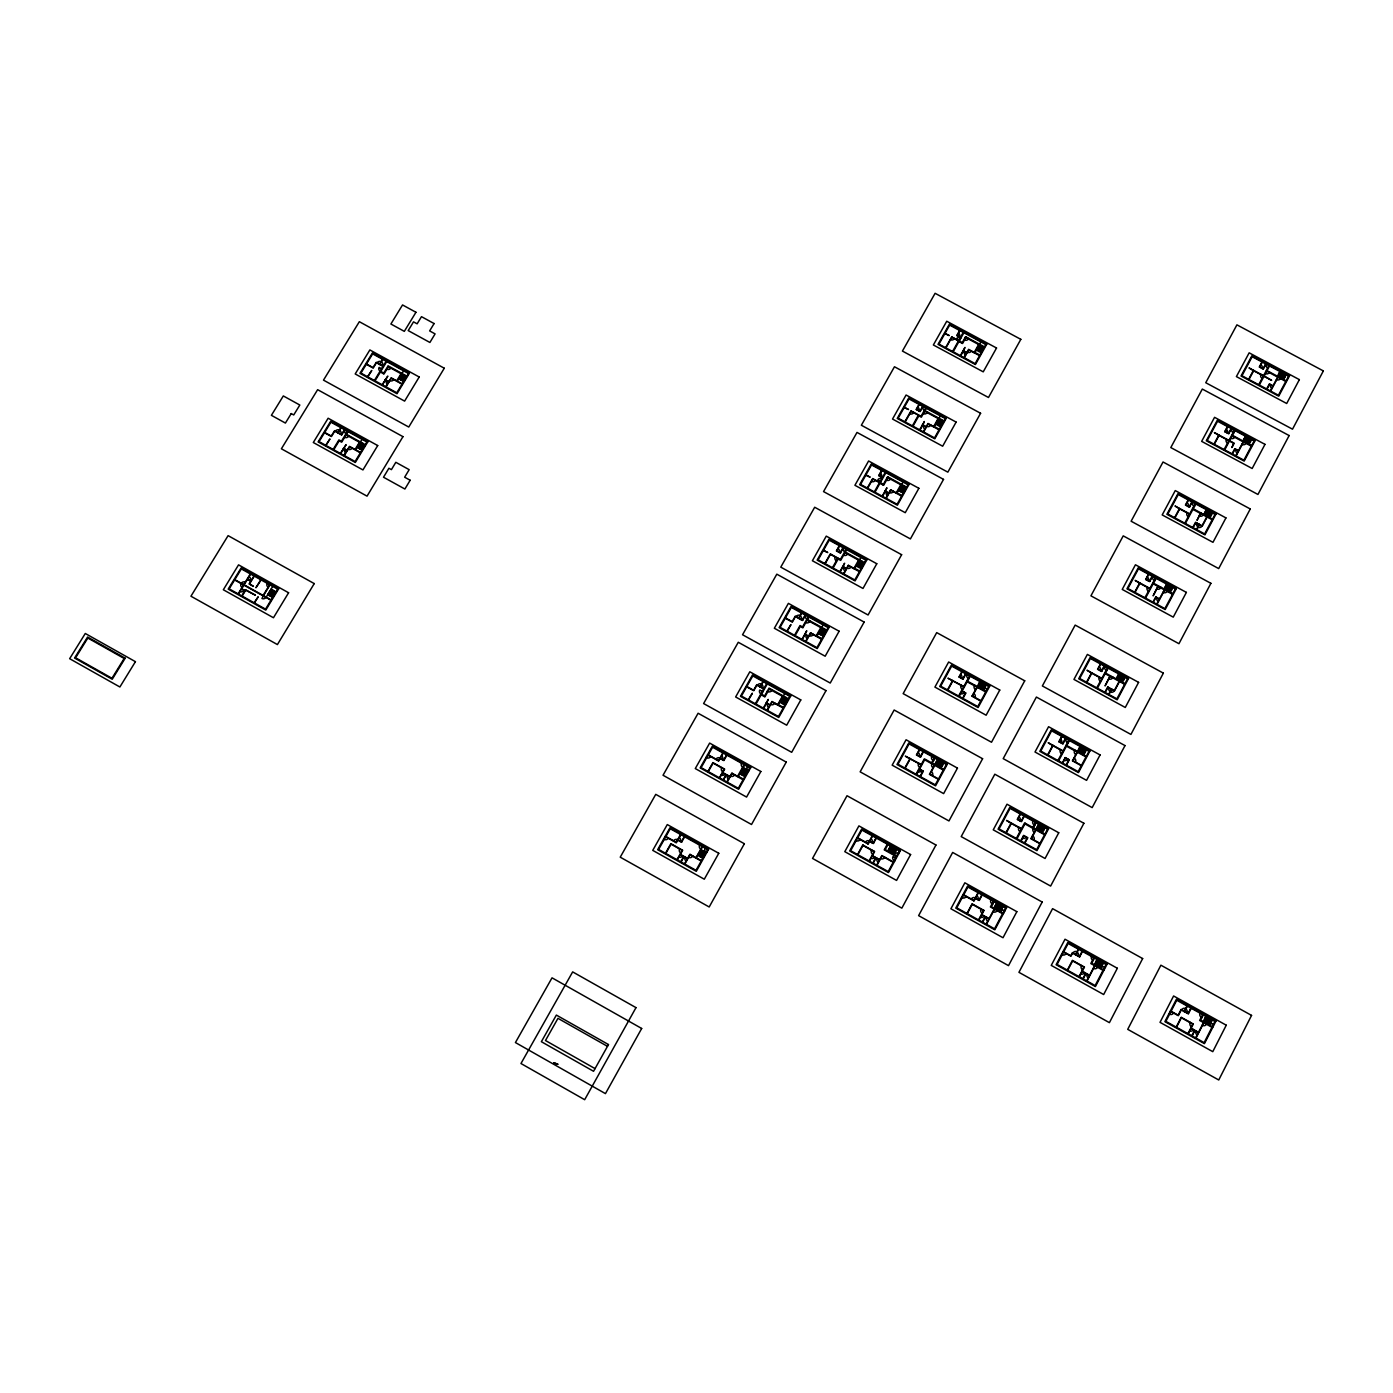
<?xml version="1.0" encoding="UTF-8"?>
<svg xmlns="http://www.w3.org/2000/svg" width="1393" height="1393" viewBox="0 0 1393 1393"><rect width="100%" height="100%" fill="white"/><g stroke="black" fill="none" stroke-linecap="round" stroke-linejoin="round"><path stroke-width="1.5" d="M703.099 854.153L702.838 855.128L703.535 854.397M745.325 772.314L745.063 773.272L745.743 772.558M1191.799 1035.765L1194.497 1030.472M1202.629 1014.609L1199.634 1020.442L1211.962 1027.285M1192.129 1035.957L1194.828 1030.663M1203.273 1014.957L1200.609 1020.164L1212.937 1027.007M1196.204 1030.994L1196.047 1031.325A2.664 2.577 60.9 0 0 1197.162 1034.929M1203.204 1021.591L1205.868 1016.402M1195.647 1037.907L1203.482 1022.584M1195.978 1038.081L1203.813 1022.775M1203.935 1021.992L1206.582 1016.803M1204.649 1022.392L1207.296 1017.203M1205.363 1022.793L1208.027 1017.604M1206.094 1023.193L1208.741 1018.004M1206.808 1023.594L1209.472 1018.405M1207.522 1023.994L1210.186 1018.805M1208.253 1024.395L1210.9 1019.206M1208.967 1024.795L1211.631 1019.606M1212.345 1020.007L1209.699 1025.196A2.995 2.89 60.3 0 1 1213.616 1024.047L1214.261 1024.395M1181.56 1010.117L1181.734 1009.786A2.995 2.89 60.1 0 1 1185.652 1008.636M1176.18 1027.094L1181.212 1017.29L1193.296 1024.012L1188.281 1033.815M1184.154 1011.562L1187.028 1005.955M1176.51 1027.285L1181.543 1017.482M1184.485 1011.753L1187.358 1006.146M1186.784 1013.024L1186.958 1012.694A2.664 2.56 60.1 0 0 1185.843 1009.107M1188.159 1013.355L1190.876 1008.097M1191.207 1008.271L1188.333 1013.878L1181.281 1009.96L1178.339 1015.689L1170.259 1011.214M1190.371 1022.375L1190.197 1022.706A2.995 2.89 60.6 0 0 1191.468 1026.745M1187.95 1033.623L1192.965 1023.82M1193.47 1029.462L1193.296 1029.81A2.664 2.577 60.9 0 1 1189.796 1030.837M1095.786 965.471L1098.485 960.317M1096.517 965.871L1099.199 960.717M1097.231 966.272L1099.913 961.118M1097.945 966.672L1100.644 961.518M1098.659 967.073L1101.358 961.901M1099.373 967.456L1102.072 962.302M1100.087 967.856L1102.786 962.702M1103.5 963.103L1100.801 968.257A2.978 2.89 59.7 0 1 1104.736 967.108L1105.38 967.473M1067.351 970.12L1072.436 960.404L1084.45 967.055L1079.366 976.789M1075.431 954.71L1078.339 949.138M1067.665 970.294L1072.767 960.578M1075.762 954.884L1078.67 949.33M1078.043 956.155L1078.217 955.824A2.629 2.56 59.5 0 0 1077.137 952.272M1079.418 956.503L1082.152 951.262M1082.483 951.436L1079.575 957.008L1072.575 953.125L1070.938 956.225L1062.911 951.785M1081.543 965.453L1081.368 965.784A2.978 2.89 60.2 0 0 1082.605 969.789M1079.035 976.615L1084.12 966.881M1084.572 972.488L1084.398 972.819A2.647 2.577 60.5 0 1 1080.916 973.846M1082.849 978.739L1085.6 973.481M1093.836 957.74L1090.806 963.538L1103.047 970.329M1083.179 978.913L1085.931 973.672M1094.48 958.088L1091.781 963.26L1104.04 970.05M1087.306 974.003L1087.132 974.334A2.647 2.577 60.6 0 0 1088.229 977.903M1094.358 964.687L1097.057 959.533M1086.679 980.864L1094.619 965.662M1095.072 965.088L1097.771 959.916M1087.01 981.038L1094.95 965.837M1072.854 953.282L1073.028 952.951A2.96 2.89 59.5 0 1 1076.946 951.802M993.94 908.097L996.657 902.977M1038.673 824.151L1030.907 838.725L1039.84 843.653M1080.097 746.439L1072.436 760.822L1081.316 765.697M1116.124 678.861L1118.753 673.933M1164.06 588.926L1166.655 584.067M1203.761 514.452L1206.303 509.646M1242.939 440.937L1245.464 436.201M1277.433 376.214L1279.941 371.531M1031.412 838.586L1035.974 830.019M1072.923 760.682L1077.433 752.22M986.157 924.151L994.184 909.072M994.654 908.48L997.371 903.378M1036.688 829.601L1039.387 824.552M1078.147 751.802L1080.811 746.822M1108.636 694.341L1111.475 688.995M1116.82 679.244L1119.45 674.316M1156.695 604.162L1164.322 589.848M1164.757 589.291L1167.351 584.433M1196.483 529.514L1199.251 524.308M1204.44 514.818L1207 510.03M1235.748 455.807L1243.2 441.842M1243.618 441.32L1246.143 436.584M1270.329 390.928L1277.694 377.103M1278.13 376.58L1280.62 371.896M986.47 924.325L994.515 909.246M1108.95 694.515L1111.806 689.169M1157.008 604.336L1164.635 590.023M1196.796 529.671L1199.565 524.482M1236.061 455.981L1243.514 442.016M1270.642 391.085L1278.008 377.277M995.351 908.88L998.085 903.761M1037.402 829.984L1040.083 824.935M1078.861 752.203L1081.508 747.205M1117.517 679.627L1120.146 674.7M1165.453 589.674L1168.048 584.816M1205.137 515.201L1207.696 510.395M1244.315 441.685L1246.839 436.949M1278.809 376.946L1281.299 372.262M996.065 909.281L998.798 904.161M1038.098 830.385L1040.797 825.318M1079.558 752.586L1082.222 747.588M1118.213 680.01L1120.843 675.083M1166.15 590.057L1168.744 585.199M1205.833 515.567L1208.393 510.778M1245.011 442.051L1247.536 437.315M1279.488 377.311L1281.995 372.627M996.779 909.681L999.512 904.562M1038.812 830.768L1041.511 825.718M1080.254 752.969L1082.918 747.971M1118.927 680.393L1121.557 675.466M1166.846 590.44L1169.441 585.582M1206.53 515.95L1209.089 511.144M1245.69 442.417L1248.215 437.681M1280.184 377.677L1282.674 372.993M1119.188 681.334L1114.156 690.876A2.873 2.803 38.5 0 1 1110.308 691.955M1206.791 516.855L1201.898 526.136A2.838 2.716 31.8 0 1 1198.119 527.198M997.492 910.064L1000.226 904.945M1039.526 831.168L1042.208 826.101M1080.968 753.352L1083.632 748.372M1119.502 681.508L1114.435 691.015L1107.888 687.446M1119.624 680.777L1122.253 675.849M1167.543 590.806L1170.137 585.948M1207.104 517.029L1202.176 526.293L1195.699 522.793M1207.226 516.315L1209.768 511.527M1246.387 442.8L1248.912 438.064M1280.863 378.043L1283.371 373.359M998.206 910.465L1000.94 905.346M1040.223 831.551L1042.922 826.502M1081.665 753.735L1084.329 748.755M1120.32 681.16L1122.95 676.232M1168.239 591.189L1170.834 586.331M1207.905 516.699L1210.465 511.893M1247.066 443.166L1249.591 438.429M1281.56 378.408L1284.05 373.724M998.92 910.865L1001.637 905.746M1040.937 831.934L1043.636 826.885M1082.378 754.135L1085.025 749.138M1121.034 681.543L1123.646 676.615M1168.936 591.572L1171.53 586.714M1208.602 517.064L1211.161 512.276M1247.762 443.531L1250.287 438.795M1282.239 378.774L1284.746 374.09M999.634 911.248L1002.351 906.129M1041.651 832.335L1044.332 827.285M1083.075 754.518L1085.739 749.521M1121.731 681.926L1124.36 676.998M1169.632 591.938L1172.227 587.08M1209.298 517.447L1211.858 512.641M1248.459 443.914L1250.984 439.161M1282.936 379.157L1285.426 374.456M1003.064 906.53L1000.348 911.649A2.943 2.89 58.3 0 1 1004.266 910.517L1004.91 910.865M1042.364 832.718L1045.046 827.668M1083.789 754.902L1086.436 749.904M1122.427 682.309L1125.056 677.381M1170.329 592.321L1172.923 587.463M1209.995 517.813L1212.554 513.024M1249.138 444.28L1251.663 439.544M1283.615 379.523L1286.122 374.821M966.934 913.477L972.088 903.831L984.033 910.447L978.879 920.111M973.724 900.783L978.06 892.652M1020.181 813.947L1017.256 819.397L1021.365 821.661L1024.273 816.211M1061.692 736.34L1058.819 741.72L1062.894 743.949L1065.767 738.569M1100.418 663.939L1097.58 669.249L1101.637 671.478L1104.475 666.15M1148.441 574.195L1145.638 579.436L1149.678 581.612L1152.464 576.371M1188.194 499.878L1185.426 505.05L1189.43 507.226L1192.199 502.055M1227.425 426.537L1224.691 431.638L1228.696 433.798L1231.429 428.678M1261.988 361.954L1259.272 367.003L1263.259 369.128L1265.958 364.061M967.264 913.651L972.418 904.005M978.391 892.843L974.055 900.958L962.911 894.776M1017.586 819.572L1020.494 814.121M1059.133 741.894L1062.023 736.514M1097.91 669.424L1100.749 664.113M1145.951 579.61L1148.755 574.369M1185.739 505.224L1188.508 500.052M1225.004 431.813L1227.738 426.711M1259.585 367.16L1262.302 362.11M977.712 899.617L977.886 899.303A2.612 2.56 57.7 0 0 976.824 895.769M1019.85 820.825L1020.024 820.512A2.594 2.542 48.1 0 0 1018.962 817.012M1061.396 743.131L1061.57 742.817A2.577 2.507 41.2 0 0 1060.491 739.352M1100.139 670.66L1100.313 670.346A2.56 2.473 36.7 0 0 1099.234 666.934M1148.18 580.811L1148.354 580.498A2.542 2.438 32.9 0 0 1147.275 577.137M1187.95 506.425L1188.125 506.112A2.525 2.42 30.6 0 0 1187.045 502.786M1227.216 432.997L1227.372 432.701A2.507 2.386 28.9 0 0 1226.293 429.41M1261.797 368.344L1261.954 368.048A2.49 2.368 27.7 0 0 1260.874 364.792M979.087 899.965L981.856 894.759M1021.208 821.156L1023.942 816.037M1062.737 743.462L1065.453 738.394M1101.48 670.973L1104.161 665.976M1149.521 581.142L1152.15 576.197M1189.274 506.739L1191.886 501.88M1228.539 433.31L1231.099 428.504M1263.103 368.657L1265.645 363.904M982.187 894.95L979.227 900.47L975.448 898.363M1018.98 827.285L1018.805 827.616A2.925 2.856 49.2 0 0 1020.007 831.551M1060.543 749.521L1060.386 749.834A2.89 2.821 42.1 0 0 1061.588 753.717M1099.321 676.963L1099.164 677.277A2.873 2.786 37.5 0 0 1100.366 681.125M1147.397 587.028L1147.223 587.341A2.856 2.751 33.5 0 0 1148.441 591.137M1187.202 512.572L1187.028 512.885A2.838 2.716 31.1 0 0 1188.246 516.629M1226.484 439.074L1226.31 439.37A2.821 2.682 29.3 0 0 1227.529 443.078M1261.065 374.351L1260.909 374.647A2.803 2.664 28.1 0 0 1262.128 378.321M1016.315 838.447L1024.604 822.932L1032.805 827.442M1057.949 760.526L1068.797 740.223M1096.779 687.846L1107.487 667.787M1144.907 597.754L1155.459 577.991M1184.746 523.176L1195.177 503.657M1224.081 449.539L1234.372 430.263M1258.715 384.712L1268.901 365.645M1016.96 838.795L1025.248 823.28M1058.576 760.874L1069.424 740.571M1097.405 688.194L1108.114 668.135M1145.534 598.102L1156.086 578.339M1185.373 523.507L1195.803 503.987M1224.708 449.887L1234.999 430.594M1259.324 385.043L1269.528 365.976M981.142 908.845L980.968 909.176A2.943 2.89 58.7 0 0 982.152 913.164M1234.947 436.671L1234.633 437.263A2.821 2.682 29.3 0 1 1230.89 438.29M1269.493 371.966L1269.18 372.558A2.803 2.664 28 0 1 1265.453 373.585M978.548 919.92L983.702 910.273M1020.738 840.884L1023.646 835.417L1027.755 837.681L1024.848 843.148M1062.337 762.946L1065.227 757.548L1069.302 759.794L1066.429 765.192M1021.069 841.059L1023.977 835.591M1062.667 763.12L1065.541 757.722M1109.838 676.232L1105.084 685.913L1110.482 675.779M1157.809 586.314L1153.143 595.856L1158.454 585.878M984.102 915.828L983.928 916.159A2.612 2.577 59.3 0 1 980.446 917.169M1026.241 836.845L1026.066 837.176A2.594 2.542 49.9 0 1 1022.601 838.168M1067.804 758.959L1067.63 759.272A2.577 2.507 42.8 0 1 1064.182 760.265M982.344 922.044L985.13 916.82M993.453 901.201L990.388 906.947L1002.56 913.704M1024.517 842.974L1027.268 837.82M1032.457 828.086L1035.487 822.392M1066.098 765.001L1068.814 759.934M1104.893 692.286L1107.731 686.958L1114.33 690.545M1112.972 677.137L1112.676 677.782A2.873 2.786 37.6 0 1 1108.845 678.861M1152.969 602.142L1155.772 596.883L1159.498 598.903M1160.926 587.219L1160.648 587.846A2.856 2.751 33.6 0 1 1156.834 588.926M1192.774 527.512L1195.542 522.323L1202.055 525.84M1200.627 512.763L1197.005 520.355L1200.958 512.937M1232.056 453.839L1234.807 448.703L1238.481 450.688M1266.672 388.96L1269.371 383.893L1273.045 385.844M982.674 922.218L985.46 917.012M1105.206 692.46L1108.062 687.132M1153.282 602.316L1156.086 597.057M1193.087 527.686L1195.856 522.479M1232.387 454.014L1235.121 448.877M1266.986 389.135L1269.685 384.068M994.097 901.55L991.381 906.669L1003.552 913.425M1036.131 822.758L1033.101 828.435A2.925 2.856 49.2 0 0 1034.303 832.37M1074.908 750.026L1074.578 750.653A2.89 2.821 42.5 0 0 1075.779 754.536M986.819 917.343L986.644 917.674A2.612 2.577 59.4 0 0 987.707 921.208M1109.228 687.776L1109.054 688.09A2.56 2.49 38.5 0 0 1110.134 691.503M1157.252 597.701L1157.095 597.997A2.542 2.455 34.3 0 0 1158.175 601.376M1197.022 523.106L1196.866 523.42A2.525 2.42 31.8 0 0 1197.945 526.763M1236.27 449.504L1236.113 449.8A2.507 2.386 30 0 0 1237.193 453.091M1270.834 384.677L1270.677 384.973A2.49 2.368 28.7 0 0 1271.774 388.247M1203.448 514.296L1203.134 514.888A2.838 2.716 31.4 0 1 1199.356 515.932M1005.955 832.718L1011.161 822.984M1047.623 754.867L1052.777 745.255M1086.505 682.239L1091.59 672.749M1134.703 592.217L1139.7 582.866M1174.595 517.691L1179.54 508.445M1213.982 444.123L1218.858 434.982M1248.65 379.331L1253.491 370.294M1006.286 832.892L1011.492 823.159M1047.954 755.041L1053.108 745.429M1086.836 682.413L1091.92 672.923M1135.016 592.391L1140.031 583.04M1174.908 517.865L1179.854 508.619M1214.296 444.297L1219.188 435.156M1248.964 379.505L1253.804 370.468M971.165 899.356L971.339 899.025A2.943 2.89 58 0 1 975.274 897.893M891.294 852.969L894.045 847.884M938.307 766.516L941.024 761.501M980.742 688.455L983.423 683.51M891.99 853.352L894.759 848.285M939.004 766.899L941.72 761.884M981.438 688.839L984.137 683.893M892.704 853.752L895.473 848.668M939.7 767.282L942.434 762.267M982.135 689.222L984.834 684.276M893.418 854.135L896.169 849.068M940.414 767.665L943.131 762.668M982.849 689.605L985.53 684.659M896.883 849.451L894.114 854.536A2.925 2.89 54.7 0 1 898.05 853.404L898.677 853.752M941.111 768.065L943.827 763.051M986.227 685.043L983.545 689.988A2.873 2.821 34.2 0 1 987.411 688.891M871.861 842.713L872.035 842.382A2.594 2.56 52.5 0 0 871.008 838.882M918.98 756.382L919.154 756.051A2.56 2.525 37.5 0 0 918.126 752.586M961.518 678.426L961.692 678.112A2.542 2.507 31.3 0 0 960.665 674.682M873.219 843.044L876.04 837.889M920.338 756.695L923.106 751.628M962.859 678.757L965.61 673.742M876.354 838.064L873.376 843.549L869.598 841.459M923.437 751.802L920.477 757.2L916.402 754.954L919.363 749.556M965.924 673.916L963.016 679.244L958.959 677.015L961.884 671.687M918.718 763.138L918.544 763.451A2.89 2.856 39.2 0 0 919.693 767.351M961.274 685.112L961.1 685.426A2.873 2.821 32.5 0 0 962.267 689.274M871.757 849.956L871.583 850.27A2.908 2.89 54.7 0 0 872.749 854.24M915.967 774.195L924.36 758.819L931.621 762.824M958.593 696.03L969.563 675.901M869.075 860.944L874.299 851.367M869.406 861.135L874.63 851.541L862.772 844.959L857.548 854.536M916.611 774.543L924.656 759.794L943.305 770.085M959.22 696.361L967.16 681.804L985.722 691.99M967.508 681.194L970.19 676.249M874.665 856.887L874.491 857.217A2.594 2.577 55.8 0 1 870.991 858.227M921.818 770.364L921.644 770.695A2.577 2.542 39.8 0 1 918.179 771.67M964.374 692.251L964.2 692.565A2.56 2.507 32.8 0 1 960.77 693.54M872.854 863.051L875.675 857.879M920.042 776.441L922.984 771.025M962.633 698.241L965.558 692.896M873.185 863.225L876.005 858.053M920.355 776.615L923.315 771.2L919.554 769.128M962.963 698.415L965.871 693.07L962.145 691.015M877.364 858.384L877.19 858.715A2.594 2.577 56.2 0 0 878.217 862.232M887.341 844.158L884.224 849.869L896.326 856.573M931.273 763.451L934.337 757.809M876.632 865.14L881.856 855.563L893.401 861.971M887.968 844.506L885.217 849.591L897.301 856.295M934.982 758.175L931.917 763.799A2.89 2.856 39.9 0 0 933.084 767.7M974.717 685.147L974.386 685.774A2.873 2.821 33.3 0 0 975.57 689.622M876.963 865.332L882.169 855.737M887.759 851.001L890.51 845.917M937.506 759.568L929.444 774.369L938.307 779.279M979.941 681.595L971.983 696.221L980.794 701.062M884.729 857.148L884.555 857.479A2.925 2.89 55.3 0 1 880.62 858.61M929.949 774.229L934.773 765.366M972.471 696.082L977.224 687.324M888.455 851.384L891.224 846.317M935.487 764.949L938.203 759.951M977.938 686.923L980.637 681.978M889.169 851.785L891.938 846.7M936.183 765.349L938.917 760.334M978.635 687.306L981.334 682.361M889.883 852.185L892.634 847.101M936.897 765.732L939.613 760.717M979.349 687.689L982.03 682.744M890.58 852.568L893.348 847.484M937.593 766.115L940.327 761.118M980.045 688.072L982.727 683.127M904.806 768.031L910.082 758.384M947.484 689.918L952.69 680.393M857.862 854.71L863.103 845.151M905.137 768.205L910.238 758.872M947.815 690.092L952.847 680.881M865.332 842.434L865.506 842.121A2.908 2.89 53.1 0 1 869.424 840.989M867.874 843.845L872.262 835.8M872.593 835.974L868.187 844.036L856.904 837.768M916.733 755.128L919.676 749.73M959.289 677.19L962.197 671.861M703.326 854.275L704.754 851.715M707.609 849.591L696.012 870.329L658.628 849.434L670.259 828.748L708.236 849.939M764.287 696.552L769.04 688.09L788.368 698.764M808.898 617.064L802.821 627.877L800.279 626.467L795.142 635.626M846.7 549.695L840.693 560.386L838.151 559.011L833.084 568.048M883.023 484.956L887.602 476.789L906.686 487.15M966.202 337.054L962.563 343.514L958.924 341.546M926.328 408.306L921.33 417.221L918.823 415.863L912.99 426.223M719.38 777.782L724.343 768.953M769.319 689.065L764.914 696.9L761.17 694.828M888.229 477.137L883.65 485.304L879.958 483.301M679.836 848.668L679.645 848.999A2.925 2.908 -50.9 0 0 680.759 852.969M719.711 777.956L724.673 769.128L712.92 762.598L707.957 771.426M810.012 620.878L809.664 621.487A2.856 2.803 12.1 0 1 805.798 622.567M847.815 553.474L847.484 554.083A2.838 2.769 13.9 0 1 843.636 555.145M968.657 338.36L968.327 338.952A2.786 2.682 16 0 1 964.565 339.979M927.459 411.997L927.129 412.589A2.803 2.716 15.6 0 1 923.35 413.634M725.004 773.777L724.813 774.09A2.577 2.56 -8.5 0 1 721.33 775.083M890.702 478.478L890.371 479.07A2.821 2.734 15 0 1 886.54 480.115M676.981 859.69L682.361 850.096M677.311 859.864L682.692 850.27L670.886 843.67L665.488 853.265M960.352 355.65L964.966 347.414L963.503 350.757M960.665 355.824L963.347 351.053M723.124 779.854L725.997 774.752M763.329 708.149L768.24 699.425L766.672 702.96M801.915 639.352L806.756 630.716L805.206 634.215M839.822 571.739L844.611 563.207L843.078 566.672M882.187 496.169L886.923 487.742L885.408 491.154M723.455 780.028L726.31 774.926M763.66 708.323L766.481 703.273M802.229 639.526L805.032 634.529M840.136 571.914L842.904 566.986M882.518 496.343L885.251 491.468M919.676 429.845L924.36 421.504L922.862 424.882M919.989 430.002L922.706 425.178M964.653 351.384L964.478 351.68A2.49 2.386 16.4 0 0 965.506 354.936M682.657 855.633L682.466 855.946A2.594 2.577 -52.2 0 1 678.948 856.956M727.668 775.257L727.494 775.57A2.577 2.56 -5.9 0 0 728.487 779.053M767.839 703.604L767.665 703.918A2.56 2.525 9.3 0 0 768.657 707.365M806.373 634.86L806.199 635.173A2.542 2.507 13 0 0 807.191 638.569M844.245 567.299L844.071 567.613A2.525 2.473 14.5 0 0 845.063 570.991M886.575 491.781L886.401 492.095A2.507 2.438 15.5 0 0 887.411 495.42M924.012 425.509L923.838 425.805A2.49 2.42 16 0 0 924.848 429.096M680.742 861.797L683.65 856.608M681.073 861.971L683.98 856.799M963.991 357.618L968.605 349.382L974.212 352.394M726.867 781.943L731.83 773.098L737.576 776.301M767.055 710.204L771.948 701.48L777.694 704.649M805.624 641.389L810.465 632.753L816.176 635.887M843.514 573.759L848.302 565.227L853.979 568.327M885.861 498.172L890.597 489.744L896.239 492.809M964.304 357.792L968.919 349.556M923.333 431.813L927.999 423.472L933.641 426.519M685.339 857.13L685.147 857.444A2.594 2.577 -55 0 0 686.14 860.978M727.198 782.117L732.143 773.272M767.386 710.378L772.279 701.654M805.938 641.564L810.778 632.927M843.827 573.933L848.616 565.401M886.192 498.346L890.911 489.918M923.646 431.987L928.33 423.646M971.374 350.862L971.217 351.175A2.786 2.682 16.4 0 1 967.438 352.185M684.503 863.886L689.883 854.292L701.393 860.717M684.834 864.078L690.214 854.466M734.668 774.682L734.494 774.996A2.89 2.873 -4.3 0 1 730.559 776.11M774.787 703.047L774.612 703.361A2.873 2.838 9.7 0 1 770.712 704.458M813.286 634.303L813.112 634.616A2.856 2.803 13.1 0 1 809.229 635.696M851.106 566.759L850.931 567.073A2.838 2.786 14.6 0 1 847.083 568.135M893.383 491.259L893.209 491.572A2.821 2.751 15.6 0 1 889.396 492.617M930.785 424.987L930.611 425.283A2.803 2.716 16.1 0 1 926.815 426.328M974.038 352.69L978.966 343.914M692.739 855.894L692.565 856.207A2.925 2.908 -54 0 1 688.595 857.339M737.402 776.615L744.088 764.687M777.503 704.962L782.727 695.647M815.985 636.201L821.139 626.989M853.805 568.64L858.906 559.533M896.082 493.122L901.114 484.137M980.881 341.894L974.978 352.446L979.888 355.076M933.467 426.833L938.447 417.935M744.698 765.036L738.377 776.336L743.427 779.14M784.729 693.505L778.478 704.684L783.51 707.452M823.141 624.882L816.96 635.939L821.957 638.673M860.874 557.444L854.762 568.379L859.742 571.095M903.064 482.065L897.022 492.861L901.985 495.56M940.379 415.898L934.424 426.571L939.352 429.236M978.757 351.419L982.03 345.568M695.995 857.688L702.211 846.578M742.312 775.222L745.83 768.953M782.396 703.587L785.861 697.371M820.843 634.842L824.273 628.713M858.61 567.299L862.006 561.24M900.853 491.799L904.196 485.809M696.308 857.879L702.525 846.752M938.203 425.527L941.529 419.606M745.534 772.436L747.083 769.65M749.747 767.839L738.325 788.299L701.132 767.63L712.607 747.223L750.392 768.187M700.261 856.782L703.482 851.001M945.603 347.71L951.68 336.897L958.628 340.641M945.917 347.884L951.994 337.071M748.233 699.808L752.359 693.209L748.546 699.982M786.871 631.081L790.963 624.569L787.202 631.255M824.848 563.556L830.28 553.909L840.414 559.446L846.073 549.364M867.299 488.072L872.662 478.548L879.679 482.361M708.271 771.6L713.059 763.103L724.168 769.267M825.161 563.73L830.594 554.083M867.613 488.246L872.976 478.722M904.841 421.8L911.005 410.865L921.052 416.298L925.718 407.975M905.171 421.975L911.318 411.022M715.845 759.464L716.037 759.15A2.89 2.873 -7.9 0 1 719.955 758.036M757.461 685.46L757.635 685.147A2.873 2.838 6.7 0 1 761.536 684.05M796.012 616.907L796.187 616.594A2.856 2.803 11 0 1 800.052 615.514M954.449 338.377L954.275 338.673A2.786 2.682 15.3 0 1 950.514 339.7M875.448 480.063L875.274 480.359A2.821 2.734 14 0 1 871.461 481.421M665.819 853.439L671.2 843.862M913.791 412.363L913.616 412.659A2.803 2.716 14.8 0 1 909.821 413.704M959.62 330.472L956.782 335.521L960.421 337.472M718.37 760.874L722.845 752.899M759.969 686.853L762.964 681.508M798.502 618.283L801.48 612.99M839.317 545.656L836.375 550.897L840.379 553.091L843.305 547.849M881.595 470.399L878.704 475.57L882.361 477.573M957.095 335.678L959.934 330.629M673.481 841.146L673.672 840.815A2.925 2.908 -47.1 0 1 677.625 839.7M919.014 404.353L916.141 409.455L920.111 411.597L922.984 406.495M723.159 753.091L718.684 761.048L707.505 754.832M760.282 687.028L763.294 681.682M798.816 618.457L801.793 613.164M836.688 551.071L839.631 545.83M879.018 475.744L881.926 470.573M916.455 409.629L919.328 404.51M835.382 556.695L835.208 557.008A2.838 2.786 13.4 0 0 836.34 560.804M959.272 336.862L959.446 336.549A2.473 2.386 15.6 0 0 958.436 333.31M676.023 842.556L680.55 834.494M722.358 759.742L722.549 759.411A2.56 2.56 -6.9 0 0 721.557 755.946M762.511 688.264L762.685 687.95A2.542 2.525 6.7 0 0 761.71 684.503M801.045 619.676L801.219 619.363A2.542 2.49 11 0 0 800.226 615.967M838.899 552.272L839.074 551.959A2.525 2.473 13.1 0 0 838.064 548.598M881.212 476.946L881.386 476.632A2.507 2.438 14.3 0 0 880.376 473.307M918.649 410.813L918.823 410.5A2.49 2.403 15.1 0 0 917.813 407.226M680.864 834.668L676.336 842.748L665.088 836.462M952.551 351.454L963.242 332.422M723.716 760.073L726.571 754.971M755.354 703.744L766.69 683.545M802.385 619.989L805.171 615.027M840.223 552.603L842.991 547.675M874.316 491.886L885.269 472.401M726.902 755.163L723.855 760.578L720.129 758.489M805.502 615.201L802.525 620.494L795.438 616.594L792.338 622.114L785.252 618.213M919.972 411.127L922.671 406.321M953.178 351.785L963.869 332.753M794.515 635.278L800 625.527L802.542 626.92L808.271 616.716M832.457 567.717L837.872 558.053M755.981 704.092L767.317 683.893M874.943 492.234L885.878 472.732M912.38 425.892L918.527 414.922M680.045 841.424L680.219 841.093A2.594 2.577 -46.3 0 0 679.244 837.576M721.818 767.543L721.644 767.874A2.89 2.873 -7.1 0 0 722.758 771.774M681.403 841.755L684.294 836.584M684.625 836.775L681.543 842.26L677.782 840.153M961.954 343.183L965.593 336.723L984.485 346.874M340.676 453.578L343.636 448.703M343.827 448.407L346.108 444.646L340.362 453.404M382.431 384.921L385.373 380.097M385.548 379.801L387.811 376.093L382.135 384.747M254.135 602.769L258.21 596.761L254.449 602.943M343.984 455.407L349.486 446.369L360.561 452.481M385.739 386.732L391.154 377.799L402.194 383.841M344.297 455.581L349.608 446.84L360.369 452.777M386.035 386.888L391.294 378.269L402.002 384.137M263.138 595.438L269.685 584.694M263.469 595.629L269.998 584.868M263.416 596.012L261.919 598.468A2.908 2.786 -27.6 0 0 265.871 597.388M355.058 449.451L359.429 442.243M396.709 380.846L401.027 373.724M266.202 597.144L272.732 586.401M355.668 449.782L362.023 439.317M397.318 381.177L403.604 370.834M270.155 596.065L273.533 590.493M359.551 448.772L362.842 443.322M401.167 380.167L404.44 374.787M325.683 445.29L329.967 438.934L325.997 445.464M367.508 376.719L371.757 370.434L367.822 376.876M238.151 593.853L243.583 584.956M243.775 584.642L250.322 573.899M238.464 594.027L243.897 585.13M244.088 584.816L250.636 574.073M340.85 427.651L337.89 432.509L334.581 430.681L331.308 436.079L324.691 432.422M382.518 359.272L379.592 364.078L376.319 362.267L373.063 367.595L366.481 363.991M338.011 432.979L341.163 427.825M379.732 364.548L382.831 359.446M241.807 595.891L244.855 590.911L241.511 589.047M245.046 590.597L245.568 589.709L255.424 595.211L245.69 590.214L242.121 596.065M250.74 581.229L249.086 583.946L253.456 586.383L249.591 583.806L254.275 576.11M253.961 575.936L250.932 580.916L247.606 579.053M341.511 434.512L344.471 429.653M374.404 380.498L386.122 361.24M344.785 429.81L341.633 434.982L334.72 431.168L331.43 436.549L324.517 432.735M333.136 449.417L338.934 439.892L341.424 441.268L347.484 431.308M375.013 380.829L386.732 361.588M333.745 449.747L339.178 440.832L341.668 442.208L348.093 431.656M383.388 373.655L388.142 365.854L406.86 376.127M388.386 366.777L383.998 374.003L380.376 372.018M260.804 579.749L255.929 587.759L261.118 579.923M1281.96 374.369L1282.883 374.613L1282.152 373.968M1247.484 439.074L1248.407 439.317L1247.693 438.673M1208.34 512.554L1209.281 512.798L1208.549 512.154M1168.675 586.993L1169.632 587.237L1168.901 586.592M1120.79 676.894L1121.731 677.155L1120.999 676.493M981.943 684.555L982.901 684.816L982.169 684.155M1082.152 749.434L1083.092 749.695L1082.361 749.016M939.526 762.563L940.484 762.824L939.753 762.163M1040.728 827.181L1041.685 827.442L1040.954 826.763M892.547 848.964L893.505 849.225L892.774 848.546M998.711 906.042L999.686 906.303L998.938 905.624M1099.129 962.615L1100.104 962.876L1099.356 962.197M1207.975 1019.519L1208.95 1019.78L1208.184 1019.084M1279.314 372.697L1282.065 374.16M1268.274 368.309L1267.647 367.978A2.803 2.647 27.9 0 1 1266.429 364.322M1278.687 373.864L1284.868 377.172M1259.76 366.864L1263.416 368.832M1266.394 370.329L1286.087 380.846M1266.707 371.234L1285.774 381.421M1276.441 379.453L1276.772 379.627A2.803 2.664 28.5 0 0 1280.48 378.6M1263.538 375.675L1248.999 367.909L1253.334 370.608M1264.165 376.006L1271.652 380.393L1264.008 376.302M1253.648 370.764L1263.381 375.971M1269.528 384.364L1272.871 386.157M1244.82 437.385L1247.588 438.865M1233.728 432.962L1233.118 432.631A2.821 2.682 29.1 0 1 1231.9 428.94M1244.193 438.569L1250.409 441.912M1225.178 431.517L1228.852 433.484M1231.847 434.999L1251.628 445.603M1232.161 435.922L1251.314 446.195M1241.929 444.21L1242.243 444.384A2.821 2.682 29.8 0 0 1246.004 443.357M1228.957 440.414L1214.348 432.561L1218.701 435.295M1229.584 440.745L1234.181 443.2L1231.882 447.536L1233.71 443.34L1229.427 441.041M1219.014 435.452L1228.8 440.71M1234.964 449.173L1238.325 450.984M965.262 337.298L978.635 344.506M979.209 344.889L984.12 347.536M978.844 345.551L983.754 348.18M978.478 346.195L983.388 348.825M957.27 335.382L960.578 337.176M978.112 346.84L983.023 349.486M960.787 338.22L960.177 337.89A2.786 2.682 15.7 0 0 956.416 338.899L959.481 340.554M977.747 347.501L982.657 350.131M977.398 348.146L982.291 350.792M977.033 348.79L981.926 351.436M976.667 349.451L981.577 352.081M945.046 333.327L949.225 335.574L944.872 333.623M959.255 340.972L962.284 342.608M976.301 350.096L981.212 352.742M951.819 337.367L958.471 340.937M968.762 349.852L979.575 355.668M963.19 350.601L966.829 352.551M963.033 350.897L966.672 352.847M1205.676 510.848L1208.445 512.345M1194.515 506.39L1193.888 506.042A2.838 2.716 30.8 0 1 1192.687 502.298M1205.032 512.049L1211.266 515.41M1192.617 508.445L1212.485 519.171M1185.896 504.928L1189.605 506.913M1192.913 509.385L1212.171 519.763M1189.692 513.913L1174.995 505.99L1179.383 508.758M1179.697 508.915L1189.518 514.226M943.984 420.93L924.395 410.343A2.803 2.716 15.5 0 1 923.246 406.634M924.673 411.266L938.116 418.527M938.69 418.927L943.618 421.591M938.325 419.589L943.253 422.253M937.959 420.251L942.887 422.915M916.629 409.316L920.285 411.301M937.593 420.912L942.521 423.576M937.21 421.557L942.156 424.238M936.845 422.218L941.79 424.882M936.479 422.88L941.407 425.544M936.113 423.542L941.041 426.206M904.336 407.244L908.549 409.525L904.161 407.557M935.748 424.203L940.675 426.867M911.144 411.335L918.37 415.236M928.156 423.96L939.021 429.828M922.549 424.708L926.206 426.693M922.375 425.022L926.032 426.989M1165.993 585.286L1168.797 586.784M1154.797 580.759L1154.17 580.428A2.856 2.751 33.1 0 1 1152.951 576.632M1165.349 586.488L1171.635 589.901M1152.864 582.849L1172.836 593.679M1146.126 579.296L1149.834 581.299M1153.16 583.789L1172.523 594.289M1163.016 592.269L1163.347 592.443A2.856 2.751 34 0 0 1167.142 591.381M1149.904 588.386L1135.138 580.393L1139.544 583.179M1139.857 583.354L1149.73 588.699M1155.929 597.371L1159.324 599.216M887.271 477.399L900.766 484.729M901.358 485.13L906.303 487.829M900.975 485.791L905.938 488.49M900.609 486.47L905.554 489.152M879.192 475.431L882.535 477.259M900.244 487.132L905.189 489.814M899.861 487.794L904.823 490.493M882.309 479.105L881.699 478.757A2.821 2.734 14.6 0 0 877.869 479.819L880.968 481.49M899.495 488.455L904.44 491.154M899.112 489.135L904.074 491.816M898.746 489.796L903.709 492.478M898.381 490.458L903.326 493.157M865.958 474.891L870.19 477.19L865.784 475.205M880.289 482.692L883.354 484.364M872.802 479.018L879.505 482.657M890.736 490.214L901.654 496.152M885.095 490.998L888.769 492.983M884.921 491.294L888.595 493.296M1118.091 675.17L1120.895 676.702M1106.808 670.59L1106.181 670.259A2.873 2.786 36.9 0 1 1104.962 666.411M1117.43 676.406L1123.751 679.836M1098.067 669.11L1101.811 671.147M1104.858 672.715L1124.952 683.684M1105.154 673.672L1124.621 684.311M1101.846 678.339L1087.01 670.242L1091.415 673.063M1091.746 673.237L1101.689 678.652M864.496 562.598L844.715 551.785A2.838 2.769 13.9 0 1 843.583 548.006M844.994 552.725L858.558 560.143M859.15 560.543L864.13 563.277M858.767 561.222L863.747 563.939M858.384 561.901L863.364 564.618M836.862 550.757L840.554 552.777M858.018 562.58L862.998 565.297M857.635 563.242L862.615 565.976M857.252 563.921L862.232 566.638M856.887 564.6L861.867 567.317M856.503 565.279L861.483 567.996M856.12 565.941L861.1 568.675M823.542 550.218L827.79 552.551L823.367 550.531M830.42 554.397L837.698 558.367M848.441 565.715L859.411 571.705M842.765 566.498L846.456 568.518M842.591 566.812L846.282 568.832M979.262 682.831L982.065 684.363M968.849 678.722L968.222 678.374A2.873 2.803 31.9 0 1 967.055 674.525M978.582 684.067L984.886 687.515M959.464 676.876L963.19 678.931M966.864 680.846L986.07 691.363M387.776 366.446L406.495 376.719M401.271 374.647L406.147 377.329M400.923 375.257L405.781 377.921M1079.436 747.675L1082.257 749.225M379.906 364.252L383.197 366.046M383.023 366.359L376.441 362.737L373.185 368.065L366.307 364.287M400.557 375.849L405.415 378.513M400.191 376.441L405.05 379.105M1068.1 743.061L1067.456 742.713A2.89 2.821 41.3 0 1 1066.254 738.847M1078.774 748.929L1085.112 752.412M399.826 377.033L404.684 379.714M963.799 686.488L947.936 678.199L963.625 686.801M399.46 377.642L404.336 380.306M381.578 368.727L379.14 367.386A2.838 2.699 -14.7 0 0 380.132 371.078M399.094 378.234L403.97 380.898M973.498 693.418L973.811 693.61A2.873 2.821 33.9 0 1 974.996 697.458M398.746 378.826L403.604 381.508M1059.307 741.581L1063.068 743.636M1066.133 745.22L1086.314 756.295M1066.429 746.178L1085.983 756.921M972.14 695.908L980.968 700.749M380.742 371.426L383.754 373.063M961.971 691.328L965.384 693.209M1063.085 750.914L1048.163 742.713L1052.603 745.568M1052.934 745.743L1062.911 751.227M385.234 379.627L388.839 381.595M385.06 379.923L388.664 381.908M1073.933 758.001L1074.264 758.192A2.908 2.821 43.1 0 1 1075.466 762.075M1072.61 760.508L1081.49 765.384M1065.053 757.862L1069.128 760.108M826.763 630.089L806.895 619.171A2.856 2.803 12.2 0 1 805.763 615.34M807.174 620.129L820.808 627.616M821.382 628.017L826.397 630.768M820.999 628.696L826.014 631.447M820.634 629.375L825.631 632.126M798.677 617.97L795.299 616.106L792.199 621.626L785.426 617.9M798.99 618.144L802.699 620.181M820.251 630.071L825.248 632.805M819.868 630.75L824.865 633.502M819.484 631.429L824.482 634.181M819.101 632.109L824.099 634.86M818.718 632.788L823.716 635.539M818.335 633.467L823.333 636.218M810.604 633.24L821.626 639.3M804.893 634.041L808.602 636.079M804.719 634.355L808.428 636.392M346.474 434.303L365.279 444.68M346.108 434.895L364.914 445.272M359.673 443.183L364.548 445.882M359.307 443.792L364.182 446.491M933.623 760.665L932.979 760.317A2.89 2.856 38.9 0 1 931.813 756.416M936.148 762.058L942.469 765.558M338.203 432.683L341.825 434.668M358.941 444.402L363.817 447.083M358.576 444.994L363.451 447.693M358.21 445.603L363.085 448.302M357.844 446.213L362.72 448.894M916.907 754.814L920.651 756.887M932.248 763.172L943.653 769.458M357.479 446.805L362.354 449.504M357.096 447.414L361.988 450.113M1037.994 825.422L1040.832 826.972M1034.773 825.283L1034.146 824.917A2.925 2.856 48.5 0 1 1032.944 820.999M1037.332 826.676L1043.705 830.193M921.243 764.531L905.311 756.155L921.069 764.861M1033.432 827.808L1044.907 834.128M930.977 771.548L931.308 771.722A2.89 2.856 41 0 1 932.474 775.64M1017.761 819.258L1021.539 821.33M1024.917 823.907L1044.576 834.755M343.514 448.233L347.136 450.218M343.322 448.529L346.944 450.531M929.619 774.055L938.482 778.948M919.38 769.441L922.81 771.339M768.692 688.717L782.378 696.274M782.97 696.674L787.985 699.46M1021.522 828.696L1006.53 820.425L1010.987 823.298M782.57 697.371L787.602 700.139M1011.318 823.489L1021.365 829.027M1032.422 835.87L1032.753 836.061A2.925 2.856 50.1 0 1 1033.954 839.996M782.187 698.067L787.219 700.836M760.143 686.54L756.747 684.659L753.613 690.231L746.822 686.488M760.456 686.714L763.869 688.595M763.677 688.908L756.887 685.147L753.752 690.736L746.631 686.801M781.804 698.746L786.836 701.532M767.299 691.189L767.926 691.537A2.873 2.838 8.6 0 0 771.826 690.44M781.421 699.443L786.436 702.211M781.038 700.122L786.052 702.908M1031.081 838.412L1040.014 843.34M780.655 700.818L785.669 703.587M762.911 691.729L759.777 690.005A2.873 2.838 7.2 0 0 760.891 693.871L764.635 695.925M780.254 701.515L785.286 704.283M1023.489 835.73L1027.581 838.011M779.871 702.194L784.903 704.98M772.088 701.968L783.162 708.079M766.342 702.786L770.068 704.841M766.167 703.099L769.894 705.154M1205.206 1017.708L1208.079 1019.293M1201.933 1017.569L1201.288 1017.203A2.995 2.89 59.9 0 1 1200.035 1013.164M1204.527 1018.997L1211.022 1022.601M995.978 904.249L998.833 905.833M1096.378 960.822L1099.251 962.406M992.739 904.109L992.095 903.761A2.943 2.89 57.4 0 1 990.893 899.774M995.298 905.537L1001.706 909.089M889.831 847.188L892.652 848.755M1095.716 962.11L1102.159 965.68M1184.329 1011.231L1181.107 1009.455L1178.165 1015.184L1171.078 1011.248M1184.659 1011.405L1188.49 1013.547M748.981 770.695L742.678 767.195A2.89 2.873 2.4 0 1 741.564 763.294M889.134 848.459L895.507 851.994M742.922 768.24L747.954 771.043M742.521 768.936L747.571 771.739M975.622 898.032L979.401 900.139M1075.605 954.379L1072.418 952.603L1070.782 955.72L1063.73 951.802M1075.936 954.553L1079.749 956.678M742.138 769.632L747.188 772.436M1202.142 1025.178L1202.472 1025.37A2.995 2.89 60.3 0 0 1206.408 1024.203M720.303 758.175L724.047 760.247M869.772 841.128L873.55 843.218M741.738 770.329L746.787 773.132M741.355 771.025L746.404 773.829M963.73 894.811L973.899 900.453M740.972 771.739L746.004 774.525M992.826 911.631L993.157 911.806A2.943 2.89 58.2 0 0 997.075 910.674M896.187 858.349L893 856.591A2.925 2.89 55.1 0 0 894.167 860.543L894.811 860.891M740.571 772.436L745.621 775.239M1093.279 968.239L1093.609 968.431A2.978 2.89 59.7 0 0 1097.527 967.282M708.306 754.867L718.544 760.543M857.722 837.785L868.048 843.531M1181.368 1017.813L1192.791 1024.151M740.188 773.132L745.238 775.936M739.787 773.829L744.837 776.632M961.536 897.336L962.18 897.684A2.943 2.89 57.8 0 0 966.115 896.552M972.244 904.336L983.528 910.604M1061.57 954.362L1062.215 954.71A2.96 2.89 59.7 0 0 1066.133 953.561M1168.919 1013.808L1169.58 1014.174A2.995 2.89 60.5 0 0 1173.498 1013.007M706.094 757.339L706.721 757.688A2.89 2.873 -10.4 0 0 710.656 756.591M855.511 840.292L856.155 840.658A2.908 2.89 52.2 0 0 860.073 839.526M1072.593 960.909L1083.946 967.212M862.911 845.464L874.125 851.698M881.995 856.068L893.226 862.284M1191.154 1028.191L1198.52 1032.283M731.969 773.603L743.078 779.767M1190.98 1028.522L1198.346 1032.613M981.821 914.574L989.1 918.614M981.647 914.905L988.926 918.945M1082.274 971.217L1089.605 975.274M1082.1 971.548L1089.43 975.605M722.758 772.523L729.915 776.51M872.401 855.633L879.627 859.655M722.584 772.854L729.74 776.824M872.227 855.964L879.453 859.969M271.078 589.117L276.006 591.868M270.695 589.744L275.622 592.495M270.329 590.353L275.257 593.105M269.946 590.98L274.874 593.731M247.414 579.366L251.053 581.403M269.58 591.59L274.508 594.341M269.197 592.217L274.125 594.968M268.814 592.843L273.759 595.595M268.449 593.453L273.376 596.204M268.065 594.08L272.993 596.831M267.7 594.689L272.628 597.44M234.808 579.645L271.13 599.895M234.616 579.958L270.938 600.209M241.703 588.734L245.36 590.771M701.097 849.295L700.783 849.121A2.908 2.908 -52.9 0 1 699.669 845.168M706.808 852.481L706.181 852.133A2.908 2.908 -55.9 0 1 705.067 848.18M700.94 849.591L706.025 852.412M700.592 850.235L705.659 853.056M700.226 850.862L705.311 853.7M699.878 851.506L704.945 854.344M677.973 839.84L681.734 841.929M699.512 852.15L704.579 854.989M699.147 852.795L704.231 855.633M698.798 853.439L703.865 856.277M698.433 854.083L703.517 856.904M665.906 836.496L676.197 842.243M698.085 854.727L703.152 857.548M697.719 855.354L702.786 858.192M663.66 839.004L664.287 839.352A2.908 2.89 -44.5 0 0 668.257 838.22M671.026 844.175L682.187 850.409M690.023 854.797L701.201 861.031M680.393 854.362L687.585 858.384M680.219 854.693L687.411 858.715M607.487 1046.352L557.966 1018.335L545.481 1040.519L595.055 1068.623M748.354 770.346A2.89 2.873 5.1 0 1 747.24 766.429M1092.634 960.021A2.647 2.56 59.2 0 1 1091.537 956.469M268.187 587.149A2.908 2.786 -26.9 0 1 267.212 583.319M242.086 587.411A2.908 2.786 -27.5 0 1 241.128 583.58M243.984 590.423A2.908 2.786 -27.7 0 1 240.014 591.503M249.086 576.615A2.908 2.786 -27.1 0 1 250.061 580.428M241.32 583.267A2.908 2.786 -27.5 0 1 245.272 582.187M345.656 452.655A2.542 2.438 -18.8 0 1 344.785 449.33M352.046 448.198A2.856 2.734 -18.6 0 1 348.146 449.243M335.452 431.168A2.856 2.734 -18.4 0 1 339.352 430.124M339.666 430.298A2.856 2.734 -18.4 0 1 340.641 434.024M346.039 433.711A2.856 2.734 -18.1 0 1 345.046 429.967M348.563 436.253A2.856 2.734 -18.2 0 1 344.663 437.298M393.714 379.592A2.838 2.716 -14.7 0 1 389.848 380.637M381.351 361.884A2.838 2.699 -14.6 0 1 382.344 365.575M377.172 362.737A2.838 2.699 -14.7 0 1 381.038 361.71M387.376 384.015A2.525 2.403 -14.9 0 1 386.505 380.724M390.824 368.118A2.838 2.699 -14.4 0 1 386.941 369.145M1226.258 1025.196L1212.781 1051.663L1160.021 1022.34L1173.602 995.978L1226.258 1025.196M1251.558 1015.393L1218.753 1079.993L1127.721 1029.34L1160.891 965.192L1251.558 1015.393M1214.94 1021.435L1204.127 1042.626L1165.871 1021.365L1176.737 1000.244L1214.94 1021.435M1215.932 1021.156L1204.44 1043.636L1164.896 1021.661L1176.423 999.234L1215.932 1021.156M1142.66 958.558L1109.403 1022.654L1018.945 972.331L1052.586 908.654L1142.66 958.558M1106.077 964.531L1095.124 985.548L1057.095 964.426L1068.118 943.479L1106.077 964.531M1107.052 964.235L1095.42 986.557L1056.12 964.722L1067.804 942.469L1107.052 964.235M1117.343 968.257L1103.674 994.532L1051.245 965.401L1065.018 939.23L1117.343 968.257M1042.19 902.037L1008.515 965.645L918.614 915.636L952.655 852.446L1042.19 902.037M1083.893 823.263L1050.635 886.07L961.205 836.601L994.811 774.212L1083.893 823.263M1125.004 745.586L1092.182 807.609L1003.204 758.645L1036.392 697.057L1125.004 745.586M1163.364 673.132L1130.924 734.424L1042.364 685.948L1075.17 625.091L1163.364 673.132M1210.9 583.319L1178.948 643.705L1090.928 595.838L1123.228 535.87L1210.9 583.319M1250.27 508.967L1218.701 568.588L1131.116 521.226L1163.033 461.988L1250.27 508.967M1289.134 435.556L1257.949 494.463L1170.799 447.571L1202.316 389.065L1289.134 435.556M1323.35 370.921L1292.512 429.183L1205.746 382.727L1236.914 324.848L1323.35 370.921M1005.624 907.957L994.532 928.8L956.747 907.818L967.909 887.028L1005.624 907.957M1047.588 829.079L1036.636 849.66L999.06 828.905L1010.064 808.375L1047.588 829.079M1088.978 751.297L1078.165 771.635L1040.763 751.088L1051.628 730.82L1088.978 751.297M1127.581 678.757L1116.89 698.851L1079.679 678.513L1090.406 658.471L1127.581 678.757M1175.431 588.821L1164.896 608.619L1127.895 588.525L1138.481 568.797L1175.431 588.821M1215.044 514.365L1204.649 533.919L1167.839 514.034L1178.286 494.55L1215.044 514.365M1254.153 440.867L1243.879 460.178L1207.243 440.501L1217.569 421.243L1254.153 440.867M1288.595 376.145L1278.426 395.246L1241.964 375.762L1252.168 356.712L1288.595 376.145M1006.617 907.661L994.828 929.81L955.772 908.097L967.595 886.035L1006.617 907.661M1048.563 828.8L1036.949 850.653L998.085 829.183L1009.768 807.383L1048.563 828.8M1089.935 751.019L1078.461 772.61L1039.805 751.367L1051.332 729.845L1089.935 751.019M1128.539 678.478L1117.186 699.808L1078.704 678.774L1090.11 657.513L1128.539 678.478M1176.371 588.56L1165.192 609.559L1126.954 588.804L1138.185 567.856L1176.371 588.56M1215.985 514.104L1204.945 534.86L1166.881 514.296L1177.973 493.61L1215.985 514.104M1255.093 440.606L1244.175 461.1L1206.303 440.763L1217.273 420.32L1255.093 440.606M1289.518 375.884L1278.739 396.169L1241.024 376.006L1251.872 355.79L1289.518 375.884M1016.855 911.666L1003.012 937.733L950.914 908.776L964.844 882.814L1016.855 911.666M1058.75 832.753L1045.081 858.488L993.244 829.845L1007 804.214L1058.75 832.753M1100.07 754.936L1086.575 780.359L1034.999 752.011L1048.581 726.711L1100.07 754.936M1138.603 682.361L1125.283 707.47L1073.951 679.418L1087.376 654.414L1138.603 682.361M1186.383 592.391L1173.254 617.134L1122.236 589.431L1135.452 564.774L1186.383 592.391M1225.944 517.9L1212.972 542.33L1162.197 514.922L1175.257 490.58L1225.944 517.9M1264.983 444.367L1252.168 468.501L1201.654 441.372L1214.557 417.325L1264.983 444.367M1299.373 379.627L1286.697 403.5L1236.392 376.598L1249.155 352.829L1299.373 379.627M935.957 845.011L901.846 908.149L812.537 858.436L847.014 795.734L935.957 845.011M982.605 758.715L948.964 820.947L860.143 771.844L894.149 710.012L982.605 758.715M1024.726 680.794L991.52 742.243L903.152 693.644L936.705 632.614L1024.726 680.794M899.425 850.862L888.194 871.565L850.653 850.705L861.936 830.071L899.425 850.862M946.369 764.444L935.278 784.851L897.963 764.235L909.089 743.897L946.369 764.444M988.751 686.418L977.799 706.564L940.658 686.174L951.663 666.098L988.751 686.418M900.4 850.583L888.473 872.558L849.66 850.984L861.658 829.079L900.4 850.583M947.344 764.165L935.574 785.826L896.988 764.513L908.793 742.922L947.344 764.165M989.709 686.157L978.095 707.54L939.7 686.453L951.367 665.123L989.709 686.157M910.604 854.553L896.57 880.428L844.802 851.663L858.906 825.892L910.604 854.553M957.461 768.1L943.636 793.61L892.164 765.175L906.077 739.77L957.461 768.1M999.774 690.04L986.14 715.218L934.912 687.097L948.65 662.006L999.774 690.04M1020.825 339.335L988.473 397.493L902.42 351.071L935.103 293.296L1020.825 339.335M786.244 762.093L751.524 824.499L663.033 775.257L698.102 713.251L786.244 762.093M825.997 690.632L791.694 752.307L703.604 703.552L738.273 642.277L825.997 690.632M864.148 622.062L830.228 683.04L742.539 634.755L776.806 574.177L864.148 622.062M901.637 554.693L868.083 614.992L780.776 567.143L814.679 507.244L901.637 554.693M943.531 479.384L910.413 538.917L823.542 491.59L857.008 432.422L943.531 479.384M980.602 413.268L947.849 472.157L861.362 425.248L894.463 366.759L980.602 413.268M641.685 1028.469L605.45 1093.627L515.427 1042.556L552.028 977.834L641.685 1028.469M744.367 843.74L709.194 906.982L620.233 857.183L655.755 794.358L744.367 843.74M946.265 418.3L934.807 438.812L897.231 418.457L908.724 398.015L946.265 418.3M708.584 849.312L696.291 871.321L657.635 849.713L669.981 827.773L708.584 849.312M996.535 348.006L983.232 371.844L933.362 344.976L946.735 321.243L996.535 348.006M608.48 1044.558L593.557 1071.287L541.372 1041.703L556.364 1015.079L608.48 1044.558M760.857 771.496L746.578 797.075L695.281 768.57L709.646 743.096L760.857 771.496M800.801 699.913L786.697 725.196L735.643 696.97L749.817 671.792L800.801 699.913M839.126 631.221L825.178 656.225L774.351 628.26L788.386 603.361L839.126 631.221M876.789 563.73L862.998 588.455L812.398 560.752L826.258 536.131L876.789 563.73M918.875 488.299L905.258 512.694L854.919 485.286L868.605 460.979L918.875 488.299M956.12 422.079L942.661 446.213L892.53 419.049L906.077 395.02L956.12 422.079M718.771 853.282L704.301 879.209L652.742 850.374L667.282 824.569L718.771 853.282M635.992 1007.627L584.677 1099.704L520.965 1063.521L572.662 971.896L635.992 1007.627M557.809 1064.2L553.926 1062.859L557.809 1064.2M985.791 344.541L975.135 363.608L938.952 344.141L949.66 325.109L985.791 344.541M789.761 696.291L778.461 716.507L741.424 696.047L752.795 675.884L789.761 696.291M828.139 627.634L816.96 647.623L780.115 627.355L791.328 607.418L828.139 627.634M865.854 560.178L854.797 579.941L818.109 559.864L829.218 540.153L865.854 560.178M908.027 484.764L897.109 504.283L860.595 484.416L871.565 464.949L908.027 484.764M945.325 418.562L934.529 437.872L898.172 418.196L909.02 398.938L945.325 418.562M986.732 344.28L975.413 364.531L938.011 344.384L949.382 324.203L986.732 344.28M750.74 767.56L738.603 789.274L700.139 767.909L712.328 746.248L750.74 767.56M790.736 696.012L778.739 717.482L740.449 696.326L752.516 674.909L790.736 696.012M829.114 627.355L817.238 648.581L779.14 627.634L791.05 606.46L829.114 627.355M866.812 559.899L855.093 580.898L817.151 560.125L828.939 539.213L866.812 559.899M908.967 484.503L897.388 505.224L859.638 484.677L871.269 464.008L908.967 484.503M410.169 480.254L404.893 489.03L383.51 477.224L388.908 468.257L391.416 469.633L395.821 462.302L409.176 469.667L404.649 477.207L410.169 480.254M288.595 592.756L273.463 617.743L223.333 589.761L238.551 564.861L288.595 592.756M377.712 445.551L362.946 469.929L313.303 442.521L328.139 418.231L377.712 445.551M419.206 376.998L404.614 401.114L355.198 373.951L369.859 349.939L419.206 376.998M314.243 583.597L277.416 644.576L190.945 596.221L228.104 535.643L314.243 583.597M402.96 436.653L367.038 496.152L281.386 448.79L317.639 389.674L402.96 436.653M444.28 368.222L408.758 427.042L323.489 380.132L359.342 321.696L444.28 368.222M434.094 323.559L429.636 330.907L435.086 333.902L429.897 342.469L408.201 330.594L413.529 321.853L417.134 323.82L421.487 316.664L434.094 323.559M277.66 589.152L265.541 609.141L229.183 588.856L241.355 568.919L277.66 589.152M366.899 442.016L355.076 461.518L319.067 441.651L330.942 422.201L366.899 442.016M408.462 373.498L396.761 392.774L360.926 373.098L372.662 353.874L408.462 373.498M278.652 588.873L265.784 610.099L228.191 589.117L241.128 567.961L278.652 588.873M367.874 441.755L355.319 462.459L318.092 441.912L330.698 421.261L367.874 441.755M409.42 373.237L397.005 393.714L359.951 373.359L372.419 352.951L409.42 373.237M415.95 312.276L404.318 331.36L390.893 324.012L402.542 304.945L415.95 312.276M135.434 661.675L119.885 686.993L69.65 658.697L85.286 633.484L135.434 661.675M291.241 413.582L285.408 423.072L271.391 415.323L283.319 395.943L299.826 405.032L293.731 414.957L291.241 413.582M124.169 658.471L111.98 678.269L75.588 657.775L87.829 638.029L124.169 658.471M125.196 658.192L112.224 679.262L74.56 658.053L87.585 637.036L125.196 658.192"/></g></svg>
